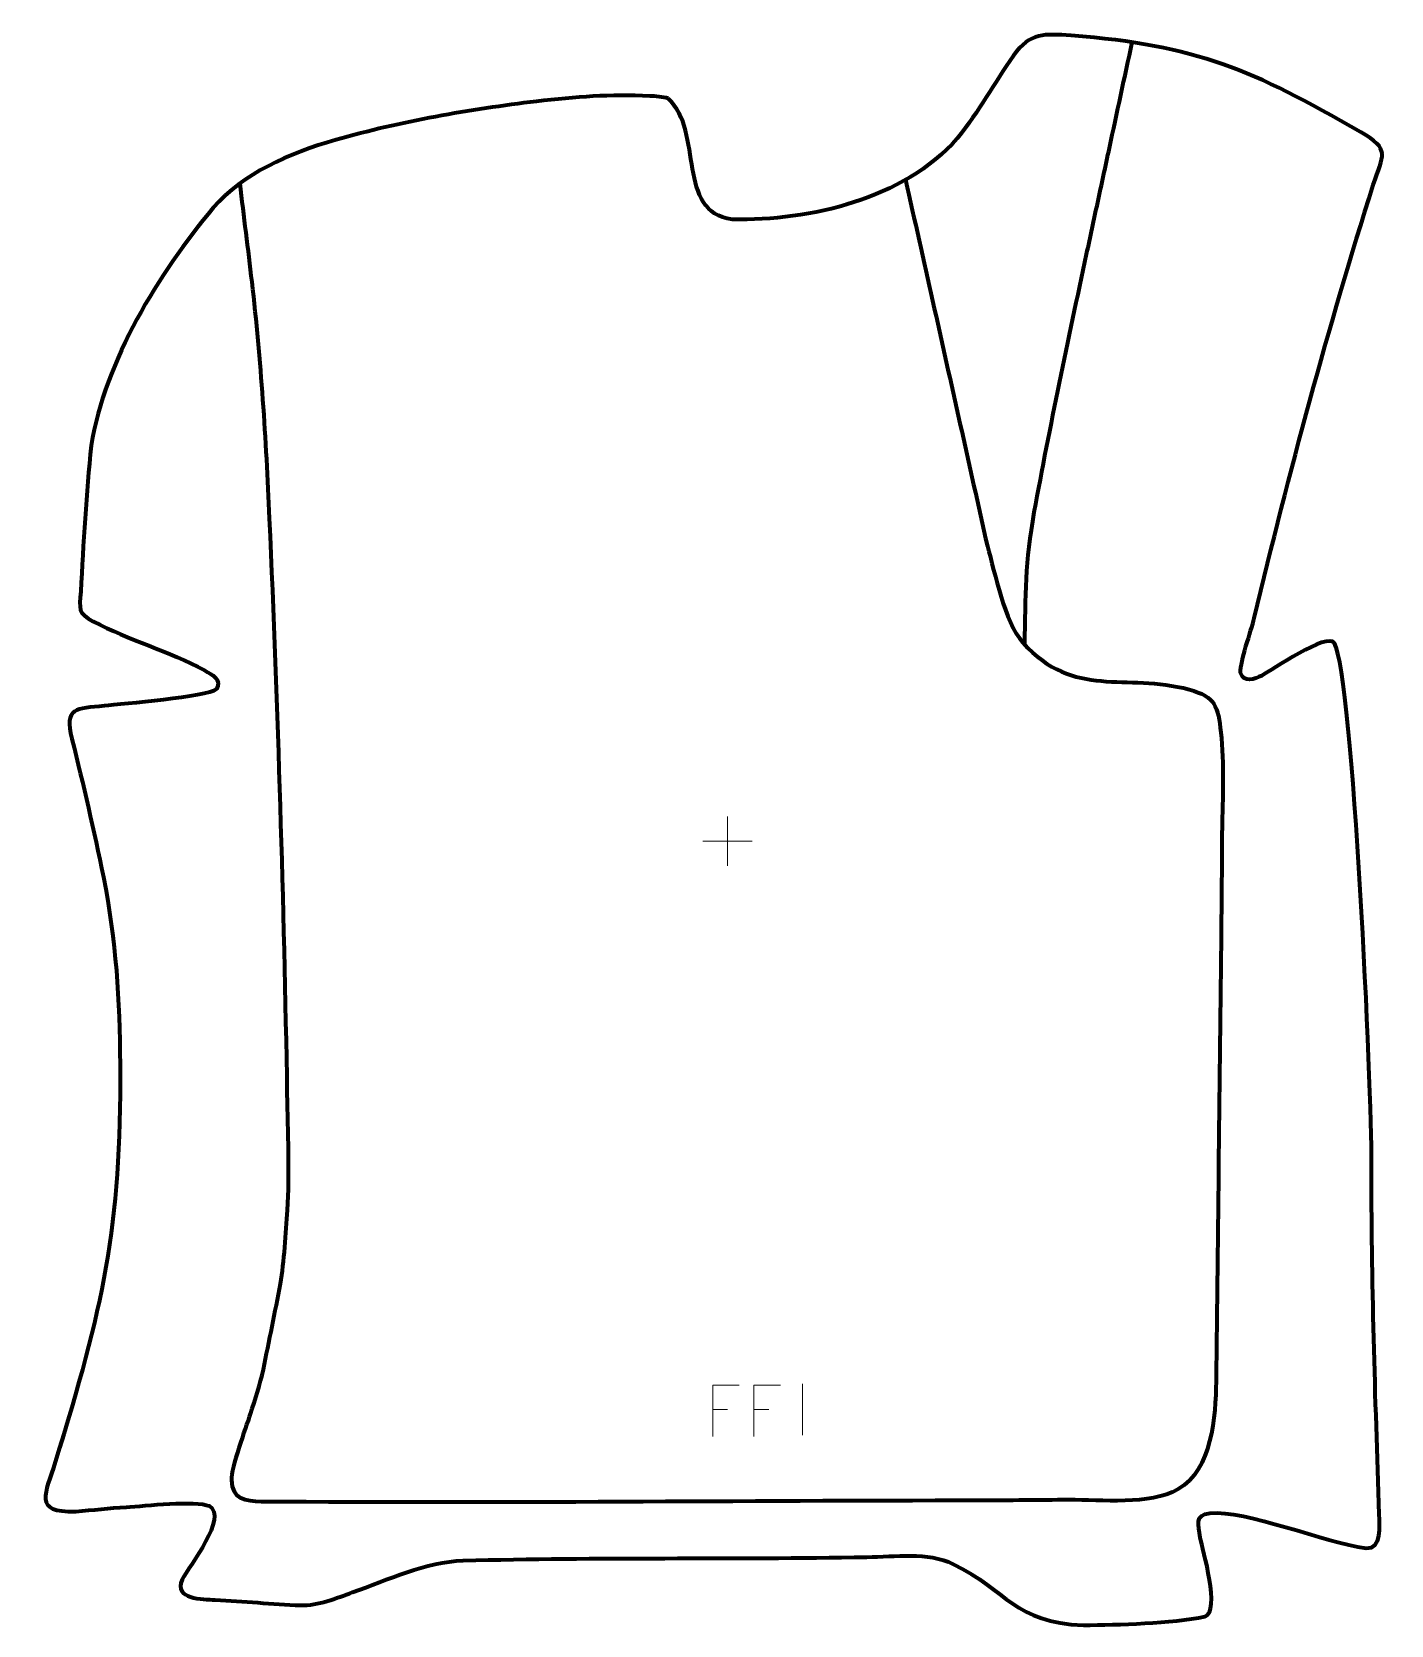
# Model space of a CAD drawing. Header units: millimetres. Extents: x -823 to -163, y 153 to 927.
import ezdxf

# ---------------------------------------------------------------- set-up
doc = ezdxf.new("R2010")
doc.units = ezdxf.units.MM
doc.header["$MEASUREMENT"] = 0
doc.layers.add('layer 2', color=7, linetype='Continuous')
doc.layers.add('layer 3', color=7, linetype='Continuous')

msp = doc.modelspace()

# ---------------------------------------------------------------- linework, layer by layer
at = {"layer": 'layer 2', "color": 140, "lineweight": 158}
for points, knots in [([(-340.3856, 629.3455), (-339.9314, 653.3057), (-340.1939, 669.6503), (-335.7876, 693.6838), (-335.7876, 693.6838), (-328.0999, 735.6155), (-319.3432, 777.3395), (-310.3797, 819.0141), (-310.3797, 819.0141), (-308.589, 827.3396), (-306.7982, 835.6651), (-305.0075, 843.9906), (-305.0075, 843.9906), (-303.1114, 852.8058), (-301.2153, 861.621), (-299.3193, 870.4362), (-299.3193, 870.4362), (-295.6324, 887.5769), (-291.9456, 904.7176), (-288.2588, 921.8583)], [0, 0, 0, 0, 0.16666667, 0.16666667, 0.16666667, 0.16666667, 0.33333333, 0.33333333, 0.33333333, 0.33333333, 0.5, 0.5, 0.5, 0.5, 0.66666667, 0.66666667, 0.66666667, 0.66666667, 1, 1, 1, 1]), ([(-398.3115, 855.0831), (-393.9346, 835.4918), (-389.5577, 815.9005), (-385.1808, 796.3093), (-385.1808, 796.3093), (-376.3177, 756.6369), (-367.4545, 716.9645), (-358.5913, 677.2922), (-358.5913, 677.2922), (-354.7276, 663.6589), (-350.4377, 640.9357), (-341.343, 630.4005), (-341.343, 630.4005), (-316.5976, 602.6005), (-291.5558, 616.0856), (-260.6479, 607.6293), (-260.6479, 607.6293), (-247.6411, 604.0707), (-246.6685, 599.3671), (-245.237, 586.7825), (-245.237, 586.7825), (-243.5072, 571.5757), (-244.3233, 555.0492), (-244.6433, 539.7033), (-244.6433, 539.7033), (-244.6433, 539.7033), (-244.6596, 538.6931), (-244.6596, 538.6931), (-244.6596, 538.6931), (-244.7385, 522.7896), (-244.8705, 506.8867), (-245.0458, 490.984), (-245.0458, 490.984), (-245.8685, 417.8555), (-246.6778, 344.7268), (-247.5175, 271.5984), (-247.5175, 271.5984), (-247.7783, 254.9077), (-249.5809, 228.5157), (-265.894, 219.3487), (-265.894, 219.3487), (-279.9252, 211.4639), (-303.0557, 214.2656), (-319.0996, 214.162), (-319.0996, 214.162), (-333.4623, 214.0693), (-347.8203, 213.8732), (-362.1841, 213.8533), (-362.1841, 213.8533), (-478.5036, 213.7347), (-594.8176, 212.471), (-711.1376, 213.3077), (-711.1376, 213.3077), (-718.8328, 213.3644), (-725.1993, 214.3516), (-725.4779, 223.7599), (-725.4779, 223.7599), (-725.664, 230.046), (-718.6678, 248.6316), (-716.3449, 255.9288), (-716.3449, 255.9288), (-714.052, 263.132), (-711.7865, 270.1114), (-710.1059, 277.4987), (-710.1059, 277.4987), (-707.301, 291.3773), (-704.3812, 305.2114), (-701.826, 319.1409), (-701.826, 319.1409), (-700.0431, 329.5937), (-699.1024, 344.0114), (-698.4052, 354.8016), (-698.4052, 354.8016), (-697.2574, 372.5673), (-698.1818, 393.205), (-698.4822, 411.2209), (-698.4822, 411.2209), (-700.0572, 504.1262), (-703.0086, 597.8704), (-707.0675, 690.7038), (-707.0675, 690.7038), (-708.7494, 729.173), (-711.1599, 767.2868), (-715.6178, 805.5511), (-715.6178, 805.5511), (-717.486, 821.4749), (-719.5244, 837.3794), (-721.4467, 853.2971)], [0, 0, 0, 0, 0.04347826, 0.04347826, 0.04347826, 0.04347826, 0.08695652, 0.08695652, 0.08695652, 0.08695652, 0.13043478, 0.13043478, 0.13043478, 0.13043478, 0.17391304, 0.17391304, 0.17391304, 0.17391304, 0.2173913, 0.2173913, 0.2173913, 0.2173913, 0.26086957, 0.26086957, 0.26086957, 0.26086957, 0.30434783, 0.30434783, 0.30434783, 0.30434783, 0.34782609, 0.34782609, 0.34782609, 0.34782609, 0.39130435, 0.39130435, 0.39130435, 0.39130435, 0.43478261, 0.43478261, 0.43478261, 0.43478261, 0.47826087, 0.47826087, 0.47826087, 0.47826087, 0.52173913, 0.52173913, 0.52173913, 0.52173913, 0.56521739, 0.56521739, 0.56521739, 0.56521739, 0.60869565, 0.60869565, 0.60869565, 0.60869565, 0.65217391, 0.65217391, 0.65217391, 0.65217391, 0.69565217, 0.69565217, 0.69565217, 0.69565217, 0.73913043, 0.73913043, 0.73913043, 0.73913043, 0.7826087, 0.7826087, 0.7826087, 0.7826087, 0.82608696, 0.82608696, 0.82608696, 0.82608696, 0.86956522, 0.86956522, 0.86956522, 0.86956522, 0.91304348, 0.91304348, 0.91304348, 0.91304348, 1, 1, 1, 1])]:
    msp.add_open_spline(points, degree=3, knots=knots, dxfattribs=at)
at = {"layer": 'layer 3', "color": 242, "lineweight": 158}
msp.add_open_spline([(-513.5131, 894.4938), (-496.0759, 878.3173), (-509.8386, 839.3356), (-482.5355, 835.8281), (-482.5355, 835.8281), (-444.1735, 835.1973), (-399.6561, 845.5506), (-373.1761, 875.1167), (-373.1761, 875.1167), (-362.5829, 888.4527), (-355.4281, 901.7891), (-345.9045, 915.3889), (-345.9045, 915.3889), (-337.8362, 926.9107), (-330.7635, 925.8054), (-317.9228, 925.1689), (-317.9228, 925.1689), (-256.459, 920.2477), (-230.0219, 908.5761), (-177.3131, 878.2263), (-177.3131, 878.2263), (-162.5299, 869.7141), (-166.4485, 867.4395), (-171.1922, 852.6748), (-171.1922, 852.6748), (-193.1425, 783.2089), (-212.0187, 713.1542), (-228.9738, 642.3149), (-228.9738, 642.3149), (-230.5927, 635.5511), (-235.9242, 621.5277), (-235.5959, 615.7008), (-235.5959, 615.7008), (-234.0729, 610.5876), (-228.9772, 612.6743), (-225.2412, 614.3354), (-225.2412, 614.3354), (-220.9408, 616.93), (-193.2374, 635.6608), (-190.0871, 630.1405), (-190.0871, 630.1405), (-180.861, 613.9732), (-171.8492, 411.1583), (-172.007, 377.9394), (-172.007, 377.9394), (-172.2282, 320.5509), (-170.1763, 264.403), (-168.3211, 207.1264), (-168.3211, 207.1264), (-168.2005, 201.7623), (-166.8424, 190.3696), (-174.5808, 190.6712), (-174.5808, 190.6712), (-195.3186, 193.6782), (-233.0467, 209.3877), (-250.5765, 207.7856), (-250.5765, 207.7856), (-257.896, 206.9077), (-256.1509, 202.0004), (-255.3056, 195.9239), (-255.3056, 195.9239), (-253.88, 189.8713), (-245.343, 160.0029), (-252.9209, 157.5602), (-252.9209, 157.5602), (-269.2578, 154.1827), (-294.8305, 153.5556), (-311.9203, 153.3628), (-311.9203, 153.3628), (-345.642, 154.5202), (-348.8322, 170.2222), (-375.1316, 183.0206), (-375.1316, 183.0206), (-387.578, 189.0775), (-403.3747, 186.6044), (-417.0825, 186.3764), (-417.0825, 186.3764), (-482.4069, 185.3697), (-547.8452, 186.3431), (-613.1318, 184.7642), (-613.1318, 184.7642), (-631.0615, 184.0729), (-649.8138, 175.4158), (-666.7621, 169.3179), (-666.7621, 169.3179), (-674.706, 166.4597), (-683.4738, 162.7544), (-692.0237, 163.029), (-692.0237, 163.029), (-705.812, 163.4719), (-719.6566, 165.0475), (-733.4921, 165.6498), (-733.4921, 165.6498), (-739.8163, 165.9921), (-753.6448, 165.7421), (-749.6047, 175.4532), (-749.6047, 175.4532), (-746.0855, 182.3998), (-727.0241, 205.7613), (-736.4348, 211.2073), (-736.4348, 211.2073), (-742.8699, 214.0771), (-767.7493, 211.2418), (-776.5707, 210.697), (-776.5707, 210.697), (-785.0419, 210.1737), (-792.8323, 209.2411), (-801.1561, 208.5719), (-801.1561, 208.5719), (-822.5238, 207.9045), (-815.7715, 217.3207), (-811.1538, 232.4545), (-811.1538, 232.4545), (-788.134, 307.6205), (-779.0739, 345.8261), (-779.6781, 425.5015), (-779.6781, 425.5015), (-779.9186, 457.228), (-781.6213, 485.3335), (-787.7754, 516.5832), (-787.7754, 516.5832), (-792.4496, 539.3312), (-797.4801, 561.1973), (-803.1081, 583.7215), (-803.1081, 583.7215), (-806.9373, 599.0466), (-801.2572, 598.2476), (-787.2853, 599.6764), (-787.2853, 599.6764), (-778.643, 600.5428), (-737.3866, 604.0185), (-732.9182, 607.7116), (-732.9182, 607.7116), (-730.1468, 612.6564), (-734.7518, 614.7527), (-738.7496, 616.9298), (-738.7496, 616.9298), (-756.018, 626.3335), (-775.4448, 631.5913), (-792.6867, 640.687), (-792.6867, 640.687), (-800.5079, 644.813), (-799.294, 646.5772), (-798.8117, 655.1725), (-798.8117, 655.1725), (-797.5166, 678.3666), (-796.1572, 703.0559), (-793.7575, 726.0969), (-793.7575, 726.0969), (-786.8247, 767.523), (-761.1672, 809.5904), (-734.4656, 841.4279), (-734.4656, 841.4279), (-719.7112, 858.2144), (-698.1179, 867.8129), (-674.8626, 874.469), (-674.8626, 874.469), (-643.4698, 883.4543), (-609.9285, 889.2702), (-577.4892, 893.1484), (-577.4892, 893.1484), (-558.5636, 895.4111), (-541.6311, 896.6742), (-522.5208, 895.759), (-522.5208, 895.759), (-519.8357, 895.6206), (-516.0272, 895.4602), (-513.5131, 894.4938)], degree=3, knots=[0, 0, 0, 0, 0.02325581, 0.02325581, 0.02325581, 0.02325581, 0.04651163, 0.04651163, 0.04651163, 0.04651163, 0.06976744, 0.06976744, 0.06976744, 0.06976744, 0.09302326, 0.09302326, 0.09302326, 0.09302326, 0.11627907, 0.11627907, 0.11627907, 0.11627907, 0.13953488, 0.13953488, 0.13953488, 0.13953488, 0.1627907, 0.1627907, 0.1627907, 0.1627907, 0.18604651, 0.18604651, 0.18604651, 0.18604651, 0.20930233, 0.20930233, 0.20930233, 0.20930233, 0.23255814, 0.23255814, 0.23255814, 0.23255814, 0.25581395, 0.25581395, 0.25581395, 0.25581395, 0.27906977, 0.27906977, 0.27906977, 0.27906977, 0.30232558, 0.30232558, 0.30232558, 0.30232558, 0.3255814, 0.3255814, 0.3255814, 0.3255814, 0.34883721, 0.34883721, 0.34883721, 0.34883721, 0.37209302, 0.37209302, 0.37209302, 0.37209302, 0.39534884, 0.39534884, 0.39534884, 0.39534884, 0.41860465, 0.41860465, 0.41860465, 0.41860465, 0.44186047, 0.44186047, 0.44186047, 0.44186047, 0.46511628, 0.46511628, 0.46511628, 0.46511628, 0.48837209, 0.48837209, 0.48837209, 0.48837209, 0.51162791, 0.51162791, 0.51162791, 0.51162791, 0.53488372, 0.53488372, 0.53488372, 0.53488372, 0.55813953, 0.55813953, 0.55813953, 0.55813953, 0.58139535, 0.58139535, 0.58139535, 0.58139535, 0.60465116, 0.60465116, 0.60465116, 0.60465116, 0.62790698, 0.62790698, 0.62790698, 0.62790698, 0.65116279, 0.65116279, 0.65116279, 0.65116279, 0.6744186, 0.6744186, 0.6744186, 0.6744186, 0.69767442, 0.69767442, 0.69767442, 0.69767442, 0.72093023, 0.72093023, 0.72093023, 0.72093023, 0.74418605, 0.74418605, 0.74418605, 0.74418605, 0.76744186, 0.76744186, 0.76744186, 0.76744186, 0.79069767, 0.79069767, 0.79069767, 0.79069767, 0.81395349, 0.81395349, 0.81395349, 0.81395349, 0.8372093, 0.8372093, 0.8372093, 0.8372093, 0.86046512, 0.86046512, 0.86046512, 0.86046512, 0.88372093, 0.88372093, 0.88372093, 0.88372093, 0.90697674, 0.90697674, 0.90697674, 0.90697674, 0.93023256, 0.93023256, 0.93023256, 0.93023256, 0.95348837, 0.95348837, 0.95348837, 0.95348837, 1, 1, 1, 1], dxfattribs=at)
at = {"layer": 'layer 3', "color": 250, "lineweight": 9}
for points in [[(-484.8255, 546.0421), (-484.8255, 546.0421), (-484.8255, 522.0642), (-484.8255, 522.0642)], [(-496.8144, 534.0531), (-496.8144, 534.0531), (-472.8365, 534.0531), (-472.8365, 534.0531)], [(-448.3104, 270.4907), (-448.3104, 270.4907), (-448.3104, 245.5166), (-448.3104, 245.5166)], [(-491.8944, 258.0036), (-491.8944, 258.0036), (-484.7263, 258.0036), (-484.7263, 258.0036)], [(-471.8944, 258.0036), (-471.8944, 258.0036), (-464.7263, 258.0036), (-464.7263, 258.0036)]]:
    msp.add_open_spline(points, degree=3, dxfattribs=at)
for points in [[(-479.0204, 269.8833), (-479.0204, 269.8833), (-491.8944, 269.8833), (-491.8944, 269.8833), (-491.8944, 269.8833), (-491.8944, 269.8833), (-491.8944, 244.9297), (-491.8944, 244.9297)], [(-459.0204, 269.8833), (-459.0204, 269.8833), (-471.8944, 269.8833), (-471.8944, 269.8833), (-471.8944, 269.8833), (-471.8944, 269.8833), (-471.8944, 244.9297), (-471.8944, 244.9297)]]:
    msp.add_open_spline(points, degree=3, knots=[0, 0, 0, 0, 0.33333333, 0.33333333, 0.33333333, 0.33333333, 1, 1, 1, 1], dxfattribs=at)

doc.saveas('drawing.dxf')
